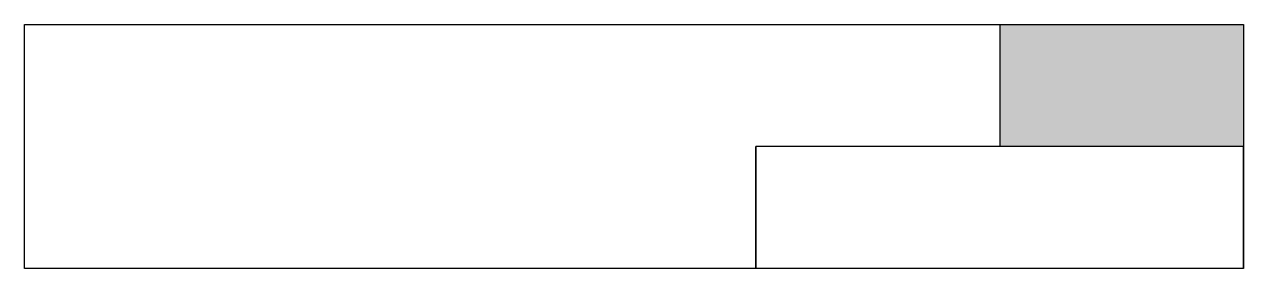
# Model space of a CAD drawing. Header units: inches. Extents: x 25 to 67899, y -8006 to 472.
# Drawn here: x 67838.9 to 67898.9, y -8006.3 to -7994.3 of the extents above.
import ezdxf

# ---------------------------------------------------------------- set-up
doc = ezdxf.new("R2010")
doc.units = ezdxf.units.IN
doc.header["$MEASUREMENT"] = 0
doc.layers.add('LAYER4', color=4, linetype='Continuous')

msp = doc.modelspace()

# ---------------------------------------------------------------- hatches: boundary and pattern name
at = {"layer": 'LAYER4', "true_color": 0x000000}
h = msp.add_hatch(color=18, dxfattribs=at)
h.dxf.hatch_style = 1
h.paths.add_polyline_path([(67886.924, -8000.309), (67898.924, -8000.309), (67898.924, -7994.309), (67886.924, -7994.309)])

# ---------------------------------------------------------------- linework, layer by layer
at = {"layer": 'LAYER4'}
for p, q in [((67838.924, -7994.309), (67898.924, -7994.309)), ((67838.924, -8006.309), (67838.924, -7994.309)), ((67874.924, -7994.309), (67886.924, -7994.309)), ((67886.924, -7994.309), (67886.924, -8000.309)), ((67898.924, -7994.309), (67898.924, -8006.309)), ((67898.924, -8000.309), (67874.924, -8000.309)), ((67874.924, -8000.309), (67874.924, -8006.309)), ((67874.924, -8006.309), (67874.924, -8000.309)), ((67898.924, -8006.309), (67898.924, -8000.309)), ((67898.924, -8006.309), (67838.924, -8006.309))]:
    msp.add_line(p, q, dxfattribs=at)

doc.saveas('drawing.dxf')
